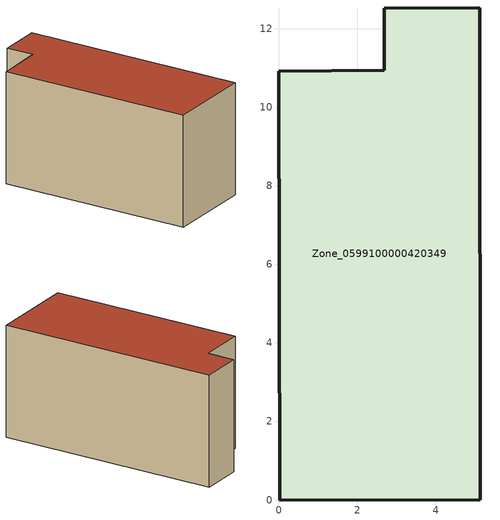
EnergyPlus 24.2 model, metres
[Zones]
Zone_0599100000420349
 floor ground (C_G): 2.68,12.53 5.11,12.53 5.12,0.01 0.02,0 0,10.92 2.68,10.94 z0
 wall outside (C_F): 0.02,0 5.12,0.01 5.11,12.53 2.68,12.53 2.68,10.94 0,10.92 0.02,0 z0:6.37
 roof outside (C_R): 5.11,12.53 2.68,12.53 2.68,10.94 0,10.92 0.02,0 5.12,0.01 z6.37
[BUILDING]
Pand.0599100000420349: North Axis=0; Terrain=City; Loads Convergence Tolerance Value=0.04; Temperature Convergence Tolerance Value=0.4; Solar Distribution=FullExterior; Maximum Number of Warmup Days=25; Minimum Number of Warmup Days=1
[Site:Location]
Rotterdam.The.Hague.AP_ZH_NLD Design_Conditions: Latitude=51.96; Longitude=4.45; Time Zone=1; Elevation=-4.5
[SITE:GROUNDTEMPERATURE:BUILDINGSURFACE]
18, 18, 18, 18, 18, 18, 18, 18, 18, 18, 18, 18
[MATERIAL] Thermal Absorptance=0.9; Solar Absorptance=0.7; Visible Absorptance=0.7
Name | Roughness | Thickness | Conductivity | Density | Specific Heat
G.TI.2006-2014 | MediumSmooth | 0.15 | 0.06 | 540 | 1210
F.TI.2006-2014 | Rough | 0.3 | 0.12 | 1920 | 840
R.TI.2006-2014 | MediumRough | 0.2 | 0.08 | 1500 | 1000
[CONSTRUCTION]
C_G: G.TI.2006-2014
C_F: F.TI.2006-2014
C_R: R.TI.2006-2014
[ZONE]
Zone_0599100000420349: Type=1; Multiplier=1; Ceiling Height=Autocalculate; Volume=Autocalculate; Floor Area=autocalculate; Part of Total Floor Area=Yes
[ZONEINFILTRATION:DESIGNFLOWRATE]
Infil_Zone_0599100000420349: Zone or ZoneList or Space or SpaceList=Zone_0599100000420349; Schedule=AlwaysOn; Design Flow Rate Calculation Method=Flow/Area; Flow Rate per Floor Area=0.0015; Constant Term Coefficient=1; Temperature Term Coefficient=0; Velocity Term Coefficient=0; Velocity Squared Term Coefficient=0
[HVACTEMPLATE:ZONE:IDEALLOADSAIRSYSTEM]
Zone_0599100000420349: Maximum Heating Supply Air Temperature=50; Minimum Cooling Supply Air Temperature=13; Maximum Heating Supply Air Humidity Ratio=0.0156; Minimum Cooling Supply Air Humidity Ratio=0.0077; Heating Limit=NoLimit; Cooling Limit=NoLimit; Dehumidification Control Type=ConstantSensibleHeatRatio; Cooling Sensible Heat Ratio=0.7; Dehumidification Setpoint=60; Humidification Control Type=None; Humidification Setpoint=30; Outdoor Air Method=None; Outdoor Air Flow Rate per Person=0.00944; Outdoor Air Flow Rate per Zone Floor Area=0; Outdoor Air Flow Rate per Zone=0; Demand Controlled Ventilation Type=None; Outdoor Air Economizer Type=NoEconomizer; Heat Recovery Type=None; Sensible Heat Recovery Effectiveness=0.7; Latent Heat Recovery Effectiveness=0.65
[ZONECONTROL:THERMOSTAT]
ThermostatControl_Zone_0599100000420349: Zone or ZoneList=Zone_0599100000420349; Control Type Schedule=DualSetpointControlType; Control 1=Thermostat_Zone_0599100000420349; Temperature Difference Between Cutout And Setpoint=0
[THERMOSTATSETPOINT:DUALSETPOINT]
Thermostat_Zone_0599100000420349: Heating Setpoint Temperature Schedule=HeatingSetpoint_Zone_0599100000420349; Cooling Setpoint Temperature Schedule=CoolingSetpoint_Zone_0599100000420349
[SCHEDULE:COMPACT]
HeatingSetpoint_Zone_0599100000420349: Through: 12/31, For: AllDays, Until: 24:00, 21
CoolingSetpoint_Zone_0599100000420349: Through: 12/31, For: AllDays, Until: 24:00, 24
DualSetpointControlType: Through: 12/31, For: AllDays, Until: 24:00, 4
AlwaysOn: Through: 12/31, For: AllDays, Until: 24:00, 1
